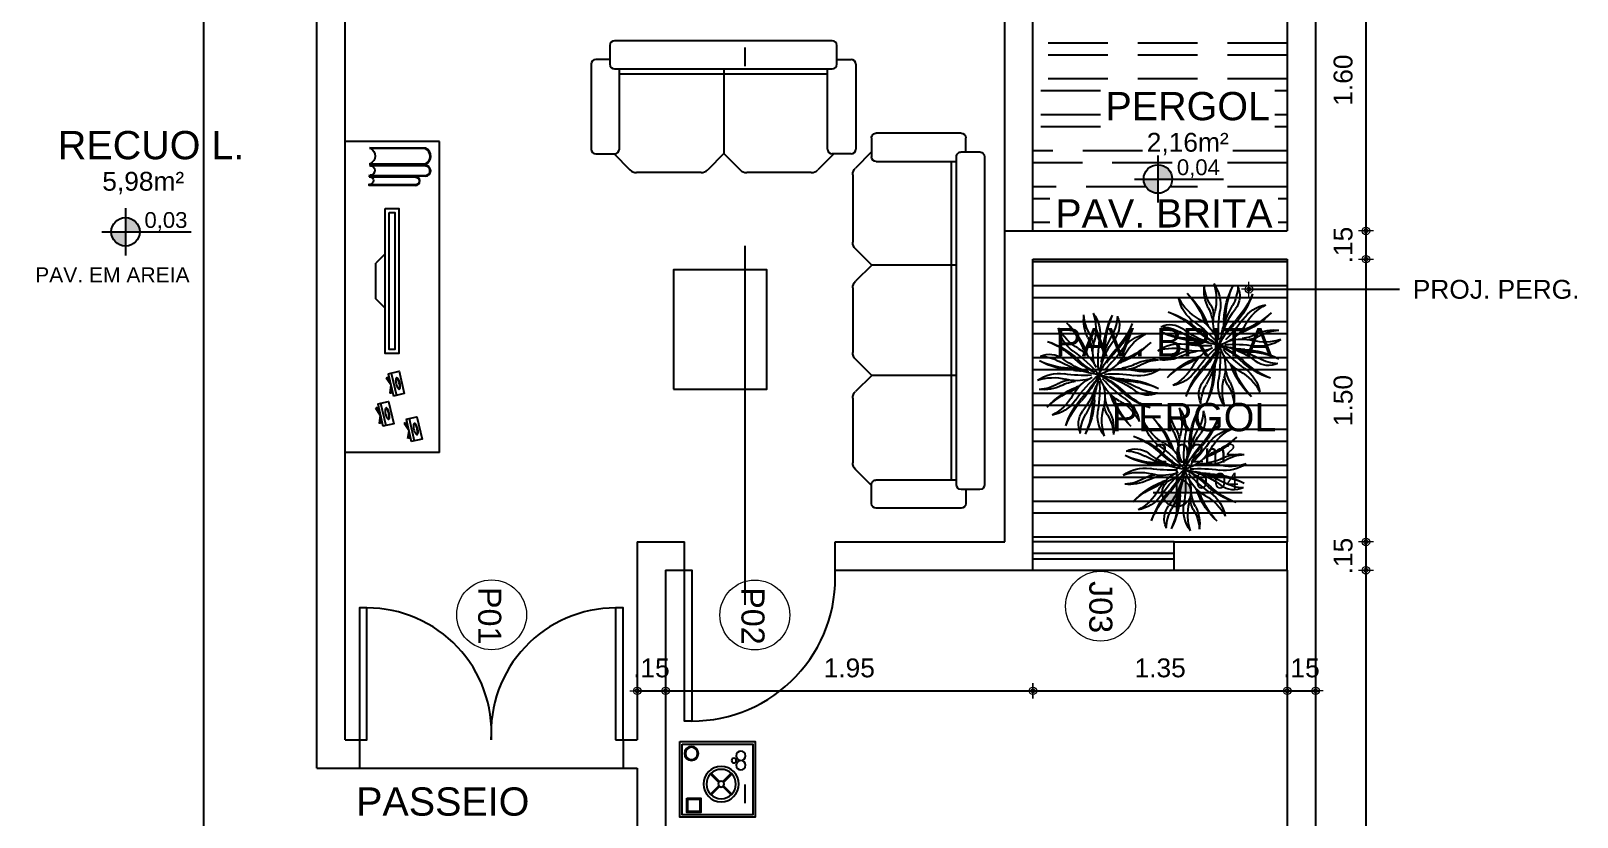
# Model space of a CAD drawing. Header units: millimetres. Extents: x 1540 to 1603, y 509.1 to 598.2.
# Drawn here: x 1545.79 to 1554, y 536.6 to 540.77 of the extents above; entities that cross this region are included whole.
import ezdxf
from ezdxf.enums import TextEntityAlignment as Align

# ---------------------------------------------------------------- set-up
doc = ezdxf.new("R2010")
doc.units = ezdxf.units.MM
doc.linetypes.add('DASHDOT2', pattern=[12.7, 6.35, -3.175, 0, -3.175])
doc.linetypes.add('HIDDEN', pattern=[9.525, 6.35, -3.175])
for name, color, linetype in [('01', 4, 'Continuous'), ('02', 2, 'Continuous'), ('A-PEN-08', 8, 'Continuous'), ('A-PEN-B', 5, 'Continuous'), ('A-PEN-C', 4, 'Continuous'), ('A-PEN-G', 3, 'Continuous'), ('A-PEN-R', 1, 'Continuous'), ('A-PEN-V2', 106, 'Continuous'), ('BANHEIRO', 6, 'Continuous'), ('L-Texto', 30, 'Continuous'), ('MÓVEIS', 6, 'Continuous'), ('NIVEIS', 1, 'Continuous')]:
    doc.layers.add(name, color=color, linetype=linetype)
doc.layers.add('BLOCOS', color=4, linetype='Continuous', lineweight=9)
doc.layers.add('COTAS', color=53, linetype='Continuous', lineweight=9)
doc.styles.add('CARIMBO_DADOS', font='arial.ttf', dxfattribs={"height": 0.1})
doc.styles.add('REGUA80', font='arial.ttf', dxfattribs={"height": 1})
doc.styles.add('T20', font='PORT2', dxfattribs={"height": 0.2})
doc.styles.add('TEXT', font='arial.ttf')
doc.dimstyles.new('COTAS_EXTERNAS', dxfattribs={"dimtxt": 0.1, "dimasz": 0.01, "dimexe": 0, "dimexo": 0, "dimgap": 0.07, "dimtad": 1, "dimzin": 5, "dimdsep": 46, "dimtxsty": 'CARIMBO_DADOS', "dimblk1": 'CIRCULOS', "dimblk2": 'CIRCULOS', "dimsah": 1, "dimcen": 0, "dimse1": 1, "dimse2": 1, "dimclrd": 8, "dimclre": 8, "dimclrt": 230, "dimadec": 0, "dimazin": 0, "dimtfac": 100, "dimtix": 1, "dimtmove": 2, "dimatfit": 3, "dimldrblk": 'CIRCULOS', "dimfxl": 1, "dimtolj": 1, "dimtzin": 5, "dimarcsym": 0})
doc.dimstyles.get("Standard").update_dxf_attribs({"dimtxt": 0.18, "dimasz": 0.18, "dimexe": 0.18, "dimexo": 0.0625, "dimgap": 0.09, "dimtad": 0, "dimtih": 1, "dimtoh": 1, "dimdec": 4, "dimzin": 0, "dimdsep": 46, "dimtxsty": 'Standard', "dimcen": 0.09, "dimadec": 0, "dimazin": 0, "dimtfac": 1, "dimtdec": 4, "dimtofl": 0, "dimtmove": 0, "dimatfit": 3, "dimfxl": 1, "dimtolj": 1, "dimtzin": 0, "dimarcsym": 0})

# ---------------------------------------------------------------- blocks, each defined once
blk = doc.blocks.new('Sofá02_2')
at = {"layer": '01'}
for p, q in [((-0.6025, -0.1), (-0.6025, -0.125)), ((-0.5775, -0.15), (0.5775, -0.15)), ((-0.5525, -0.575), (-0.5525, -0.15)), ((0.0025, -0.15), (0.0025, -0.5993)), ((0.5525, -0.575), (0.5525, -0.15)), ((0.6025, -0.125), (0.6025, -0.1)), ((-0.5525, -0.175), (0.5525, -0.175))]:
    blk.add_line(p, q, dxfattribs=at)
for centre, start, end in [((-0.5775, -0.125), 180, 270), ((0.5775, -0.125), 270, 0), ((-0.5775, -0.575), 270, 0), ((0.5775, -0.575), 180, 270)]:
    blk.add_arc(centre, 0.025, start, end, dxfattribs=at)
at = {"layer": '02'}
for p, q in [((0.5775, 0), (-0.5775, 0)), ((-0.6025, -0.025), (-0.6025, -0.1)), ((0.6025, -0.1), (0.6025, -0.025)), ((-0.7025, -0.125), (-0.7025, -0.575)), ((-0.6025, -0.1), (-0.6775, -0.1)), ((0.6025, -0.1), (0.6775, -0.1)), ((0.7025, -0.125), (0.7025, -0.575)), ((-0.6775, -0.6), (-0.5775, -0.6)), ((-0.5825, -0.5993), (-0.4964, -0.6854)), ((0.0025, -0.5993), (-0.0836, -0.6854)), ((0.0025, -0.5993), (0.0886, -0.6854)), ((0.5875, -0.5993), (0.5014, -0.6854)), ((0.6775, -0.6), (0.5775, -0.6)), ((-0.1189, -0.7), (-0.4611, -0.7)), ((0.4661, -0.7), (0.1239, -0.7))]:
    blk.add_line(p, q, dxfattribs=at)
for centre, radius, start, end in [((-0.5775, -0.025), 0.025, 90, 180), ((0.5775, -0.025), 0.025, 0, 90), ((-0.6775, -0.125), 0.025, 90, 180), ((0.6775, -0.125), 0.025, 0, 90), ((-0.6775, -0.575), 0.025, 180, 270), ((0.6775, -0.575), 0.025, 270, 0), ((-0.4611, -0.65), 0.05, 225, 270), ((-0.1189, -0.65), 0.05, 270, 315), ((0.1239, -0.65), 0.05, 225, 270), ((0.4661, -0.65), 0.05, 270, 315)]:
    blk.add_arc(centre, radius, start, end, dxfattribs=at)
blk = doc.blocks.new('Sofá02_3')
at = {"layer": '01'}
for p, q in [((-0.895, -0.1), (-0.895, -0.125)), ((-0.87, -0.15), (0.87, -0.15)), ((-0.845, -0.575), (-0.845, -0.15)), ((-0.29, -0.15), (-0.29, -0.5993)), ((0.295, -0.15), (0.295, -0.5993)), ((0.845, -0.575), (0.845, -0.15)), ((0.895, -0.125), (0.895, -0.1)), ((-0.845, -0.175), (0.845, -0.175)), ((-0.8743, -0.6), (-0.87, -0.6)), ((0.895, -0.6), (0.87, -0.6))]:
    blk.add_line(p, q, dxfattribs=at)
for centre, start, end in [((-0.87, -0.125), 180, 270), ((0.87, -0.125), 270, 0), ((-0.87, -0.575), 270, 0), ((0.87, -0.575), 180, 270)]:
    blk.add_arc(centre, 0.025, start, end, dxfattribs=at)
at = {"layer": '02'}
for p, q in [((0.87, 0), (-0.87, 0)), ((-0.895, -0.025), (-0.895, -0.1)), ((0.895, -0.1), (0.895, -0.025)), ((-0.995, -0.125), (-0.995, -0.575)), ((-0.895, -0.1), (-0.97, -0.1)), ((0.895, -0.1), (0.97, -0.1)), ((0.995, -0.125), (0.995, -0.575)), ((-0.97, -0.6), (-0.8743, -0.6)), ((-0.8743, -0.6), (-0.7889, -0.6854)), ((-0.29, -0.5993), (-0.3761, -0.6854)), ((-0.29, -0.5993), (-0.2039, -0.6854)), ((0.295, -0.5993), (0.2089, -0.6854)), ((0.295, -0.5993), (0.3811, -0.6854)), ((0.895, -0.6), (0.8096, -0.6854)), ((0.97, -0.6), (0.895, -0.6)), ((-0.4114, -0.7), (-0.7536, -0.7)), ((0.1736, -0.7), (-0.1686, -0.7)), ((0.7743, -0.7), (0.4164, -0.7))]:
    blk.add_line(p, q, dxfattribs=at)
for centre, radius, start, end in [((-0.87, -0.025), 0.025, 90, 180), ((0.87, -0.025), 0.025, 0, 90), ((-0.97, -0.125), 0.025, 90, 180), ((0.97, -0.125), 0.025, 0, 90), ((-0.97, -0.575), 0.025, 180, 270), ((0.97, -0.575), 0.025, 270, 0), ((-0.7536, -0.65), 0.05, 225, 270), ((-0.4114, -0.65), 0.05, 270, 315), ((-0.1686, -0.65), 0.05, 225, 270), ((0.1736, -0.65), 0.05, 270, 315), ((0.4164, -0.65), 0.05, 225, 270), ((0.7743, -0.65), 0.05, 270, 315)]:
    blk.add_arc(centre, radius, start, end, dxfattribs=at)
blk = doc.blocks.new('MesaCanto01')
at = {"layer": '01'}
for points in [[(0.0125, -0.3875), (0.3875, -0.3875), (0.3875, -0.0125), (0.0125, -0.0125)], [(0.0425, -0.095), (0.1075, -0.095), (0.1075, -0.03), (0.0425, -0.03)]]:
    blk.add_lwpolyline(points, close=True, dxfattribs=at)
for points in [[(0.0375, -0.1), (0.1125, -0.1), (0.1125, -0.025), (0.0375, -0.025), (0.0375, -0.1)], [(0.2072, -0.1664), (0.1628, -0.122)], [(0.2116, -0.162), (0.1672, -0.1176)], [(0.2288, -0.162), (0.2732, -0.1176)], [(0.2332, -0.1664), (0.2776, -0.122)], [(0.1628, -0.228), (0.2072, -0.1836)], [(0.1672, -0.2324), (0.2116, -0.188)], [(0.2732, -0.2324), (0.2288, -0.188)], [(0.2776, -0.228), (0.2332, -0.1836)]]:
    blk.add_lwpolyline(points, dxfattribs=at)
for centre, radius in [((0.2202, -0.175), 0.0937), ((0.2202, -0.175), 0.0781), ((0.2202, -0.175), 0.0156), ((0.0625, -0.3375), 0.0375), ((0.0625, -0.3375), 0.0325), ((0.2875, -0.3), 0.0125), ((0.325, -0.275), 0.025), ((0.325, -0.325), 0.025)]:
    blk.add_circle(centre, radius, dxfattribs=at)
at = {"layer": '02'}
blk.add_lwpolyline([(0, -0.4), (0.4, -0.4), (0.4, 0), (0, 0)], close=True, dxfattribs=at)
blk = doc.blocks.new('Planta19')
for centre, radius, start, end in [((0.56, 0.66), 0.583, 144.0295, 188.936), ((0.832, 0.745), 0.787, 160.9256, 194.7241), ((0.693, 1.238), 1.297, 198.0147, 223.5476), ((0.652, 1.299), 1.279, 201.1531, 222.8886), ((0.008, 0.802), 0.342, 154.3201, 217.4076), ((0.393, 0.986), 0.697, 182.4262, 209.0721), ((-1.386, 0.434), 1.279, 3.0623, 24.7979), ((-1.371, 0.363), 1.297, 2.4034, 27.9362), ((-0.397, 0.999), 0.633, 327.6934, 357.9982), ((-0.366, 0.891), 0.607, 332.5169, 8.0803), ((1.408, -0.1), 1.297, 133.1491, 158.682), ((1.445, -0.037), 1.279, 136.2875, 158.023), ((-0.05, 1.12), 0.787, 299.1751, 332.9736), ((0.078, 0.865), 0.583, 304.9632, 349.8698), ((0.041, 1.454), 1.279, 226.2875, 248.023), ((0.104, 1.417), 1.297, 223.1491, 248.682), ((-0.861, 0.087), 0.583, 34.9632, 79.8698), ((-1.117, -0.04), 0.787, 29.1751, 62.9736), ((-1.354, -0.24), 1.373, 17.6741, 37.4076), ((-1.813, -0.24), 1.827, 7.7753, 29.0721), ((1.503, 0.589), 1.614, 183.0623, 187.0194), ((-2.121, 0.238), 2.131, 357.0524, 8.936), ((-0.615, 0.365), 0.71, 344.1978, 14.7241), ((0.415, 0.485), 0.328, 147.6934, 178.8074), ((0.761, 0.306), 0.663, 152.5169, 173.2742), ((1.229, -0.689), 1.297, 108.0147, 133.5476), ((1.289, -0.648), 1.279, 111.1531, 132.8886), ((-0.885, -0.353), 0.607, 62.5169, 98.0803), ((-1.041, -1.229), 1.614, 64.6492, 68.023), ((0.191, 0.689), 0.71, 209.1751, 243.7866), ((1.363, 1.642), 2.131, 214.9632, 230.1361), ((-1.468, -0.671), 1.614, 27.4659, 42.8886), ((-1.391, -0.743), 1.578, 32.747, 43.5476), ((1.502, 0.484), 1.578, 182.4034, 187.1576), ((1.633, -1.359), 2.131, 124.9632, 140.1361), ((-0.68, 1.472), 1.614, 294.8174, 312.8886), ((0.68, -0.187), 0.71, 119.1751, 154.7901), ((-0.752, 1.395), 1.578, 303.5755, 313.5476), ((-0.249, 1.358), 1.373, 287.8057, 307.4076), ((-1.271, 0.945), 1.578, 336.2823, 338.682), ((-1.238, 1.045), 1.614, 334.6492, 338.023), ((0.793, -0.004), 0.342, 64.3201, 127.4076), ((0.977, -0.389), 0.697, 92.4262, 119.0721), ((-0.741, 0.842), 0.787, 250.9256, 284.7241), ((-0.656, 0.57), 0.583, 234.0295, 278.936), ((-0.993, -0.384), 0.633, 57.6934, 87.9982), ((-0.479, 0.428), 0.328, 237.6934, 268.8074), ((-0.3, 0.773), 0.663, 242.5169, 263.2742), ((0.244, -1.345), 1.373, 100.6153, 127.4076), ((-0.234, -2.111), 2.131, 86.0304, 98.936), ((-0.361, -0.606), 0.71, 74.1978, 104.7241), ((0.675, -1.458), 1.614, 114.8174, 132.8886), ((-0.941, -1.262), 1.578, 66.2823, 68.682), ((-0.686, 0.2), 0.71, 299.1751, 344.1978), ((-0.48, 1.511), 1.578, 287.4885, 287.586), ((-0.585, 1.512), 1.614, 291.0635, 291.1335), ((-0.25, 1.817), 1.827, 277.7753, 299.0721), ((1.502, 0.484), 1.578, 197.4885, 197.586), ((1.503, 0.589), 1.614, 201.0635, 201.1335), ((-0.196, -0.676), 0.71, 29.1751, 74.1978), ((-1.507, -0.471), 1.578, 17.4885, 17.586), ((-1.508, -0.576), 1.614, 21.0635, 21.1335), ((1.386, 0.756), 1.578, 208.3649, 223.5476), ((0.58, -1.499), 1.614, 111.0635, 111.1335), ((0.474, -1.498), 1.578, 107.4885, 107.586), ((0.229, 2.125), 2.131, 266.5838, 278.936), ((0.474, -1.498), 1.578, 92.4034, 97.1576), ((0.58, -1.499), 1.614, 93.0623, 97.0194), ((0.354, 1.375), 1.297, 272.4034, 297.9362), ((0.425, 1.39), 1.279, 273.0623, 294.7979), ((0.651, -0.556), 0.583, 54.0295, 98.936), ((-0.359, -1.362), 1.297, 92.4034, 117.9362), ((-0.43, -1.377), 1.279, 93.0623, 114.7979), ((-0.982, 0.402), 0.697, 272.4262, 299.0721), ((-1.234, 0.702), 1.297, 288.0147, 313.5476), ((0.244, -1.804), 1.827, 104.0262, 119.0721), ((-0.585, 1.512), 1.614, 273.0623, 277.0194), ((-1.638, 1.372), 2.131, 304.9632, 316.6227), ((-0.48, 1.511), 1.578, 272.4034, 277.1576), ((0.747, -1.382), 1.578, 126.588, 133.5476), ((0.61, -0.351), 0.71, 164.1978, 194.7241), ((2.115, -0.225), 2.131, 176.1828, 188.936), ((1.349, 0.253), 1.373, 190.6153, 217.4076), ((1.808, 0.254), 1.827, 193.1979, 209.0721), ((1.462, 0.684), 1.614, 208.8673, 222.8886), ((-1.368, -1.629), 2.131, 34.9632, 47.6782), ((0.355, 0.619), 0.71, 254.1978, 284.7241), ((0.936, 1.275), 1.578, 246.2823, 248.682), ((1.036, 1.242), 1.614, 244.6492, 248.023), ((-0.109, -1.404), 1.297, 43.1491, 68.682), ((0.293, -0.755), 0.663, 62.5169, 83.2742), ((0.472, -0.409), 0.328, 57.6934, 88.8074), ((0.736, -0.829), 0.787, 70.9256, 104.7241), ((0.879, 0.372), 0.607, 242.5169, 278.0803), ((0.986, 0.403), 0.633, 237.6934, 267.9982), ((-0.798, 0.017), 0.342, 244.3201, 307.4076), ((-1.295, 0.661), 1.279, 291.1531, 312.8886), ((-0.083, -0.852), 0.583, 124.9632, 169.8698), ((0.044, -1.107), 0.787, 119.1751, 152.9736), ((-1.413, 0.113), 1.297, 313.1491, 338.682), ((-1.451, 0.051), 1.279, 316.2875, 338.023), ((1.233, -1.032), 1.614, 154.6492, 158.023), ((1.265, -0.932), 1.578, 156.2823, 158.682), ((-0.767, -0.287), 0.663, 332.5169, 353.2742), ((-0.422, -0.466), 0.328, 327.6934, 358.8074), ((-1.507, -0.471), 1.578, 2.4034, 7.1576), ((1.366, -0.35), 1.297, 182.4034, 207.9362), ((-1.508, -0.576), 1.614, 3.0623, 7.0194), ((1.381, -0.421), 1.279, 183.0623, 204.7979), ((-0.698, -1.225), 1.297, 18.0147, 43.5476), ((-0.658, -1.285), 1.279, 21.1531, 42.8886), ((0.856, -0.074), 0.583, 214.9632, 259.8698), ((1.111, 0.053), 0.787, 209.1751, 242.9736), ((-0.047, -1.441), 1.279, 46.2875, 68.023), ((0.359, -0.873), 0.607, 152.5169, 188.0803), ((0.39, -0.98), 0.633, 147.6934, 177.9982), ((-0.838, -0.732), 0.787, 340.9256, 14.7241), ((-0.566, -0.647), 0.583, 324.0295, 8.936), ((-0.398, -0.973), 0.697, 2.4262, 29.0721), ((-0.013, -0.789), 0.342, 334.3201, 37.4076)]:
    blk.add_arc(centre, radius, start, end)
blk = doc.blocks.new('CIRCULOS')
at = {"layer": 'COTAS'}
for p, q in [((-4, 0), (4, 0)), ((0, 4), (0, -4))]:
    blk.add_line(p, q, dxfattribs=at)
for radius in [2, 1]:
    blk.add_circle((0, 0), radius, dxfattribs=at)
blk = doc.blocks.new('*D416')
at = {"layer": 'A-PEN-08', "color": 8, "lineweight": -2, "ltscale": 0.05}
for p, q in [((1545.2878, 538.068), (1545.2878, 538.078)), ((1545.2878, 538.058), (1545.2878, 537.908)), ((1545.2878, 537.898), (1545.2878, 537.888))]:
    blk.add_line(p, q, dxfattribs=at)
at = {"layer": 'Defpoints', "color": 0, "ltscale": 0.05}
for p in [(1549.0074, 538.058), (1545.2878, 537.908), (1549.1574, 537.908)]:
    blk.add_point(p, dxfattribs=at)
at = {"layer": 'A-PEN-08', "color": 8, "lineweight": -2, "ltscale": 0.05, "xscale": 0.01, "yscale": 0.01, "zscale": 0.01}
for p, rotation in [((1545.2878, 538.058), 270), ((1545.2878, 537.908), 90)]:
    blk.add_blockref('CIRCULOS', p, dxfattribs=dict(at, rotation=rotation))
at = {"layer": 'A-PEN-08', "color": 230, "ltscale": 0.05, "insert": (1545.1667, 537.983), "char_height": 0.1, "attachment_point": 5, "rotation": 90, "style": 'CARIMBO_DADOS'}
blk.add_mtext('\\A1;.15', dxfattribs=at)
blk = doc.blocks.new('*D417')
at = {"layer": 'A-PEN-08', "color": 8, "lineweight": -2, "ltscale": 0.05}
blk.add_line((1545.2878, 537.898), (1545.2878, 537.018), dxfattribs=at)
at = {"layer": 'Defpoints', "color": 0, "ltscale": 0.05}
for p in [(1549.1574, 537.908), (1545.2878, 537.008), (1547.4574, 537.008)]:
    blk.add_point(p, dxfattribs=at)
at = {"layer": 'A-PEN-08', "color": 8, "lineweight": -2, "ltscale": 0.05, "xscale": 0.01, "yscale": 0.01, "zscale": 0.01}
for p, rotation in [((1545.2878, 537.908), 90), ((1545.2878, 537.008), 270)]:
    blk.add_blockref('CIRCULOS', p, dxfattribs=dict(at, rotation=rotation))
at = {"layer": 'A-PEN-08', "color": 230, "ltscale": 0.05, "insert": (1545.1667, 537.458), "char_height": 0.1, "attachment_point": 5, "rotation": 90, "style": 'CARIMBO_DADOS'}
blk.add_mtext('\\A1;.90', dxfattribs=at)
blk = doc.blocks.new('*D418')
at = {"layer": 'A-PEN-08', "color": 8, "lineweight": -2, "ltscale": 0.05}
for p, q in [((1545.2878, 537.018), (1545.2878, 537.028)), ((1545.2878, 537.008), (1545.2878, 536.858)), ((1545.2878, 536.848), (1545.2878, 536.838))]:
    blk.add_line(p, q, dxfattribs=at)
at = {"layer": 'Defpoints', "color": 0, "ltscale": 0.05}
for p in [(1547.4574, 537.008), (1545.2878, 536.858), (1547.3074, 536.858)]:
    blk.add_point(p, dxfattribs=at)
at = {"layer": 'A-PEN-08', "color": 8, "lineweight": -2, "ltscale": 0.05, "xscale": 0.01, "yscale": 0.01, "zscale": 0.01}
for p, rotation in [((1545.2878, 537.008), 270), ((1545.2878, 536.858), 90)]:
    blk.add_blockref('CIRCULOS', p, dxfattribs=dict(at, rotation=rotation))
at = {"layer": 'A-PEN-08', "color": 230, "ltscale": 0.05, "insert": (1545.1667, 536.933), "char_height": 0.1, "attachment_point": 5, "rotation": 90, "style": 'CARIMBO_DADOS'}
blk.add_mtext('\\A1;.15', dxfattribs=at)
blk = doc.blocks.new('*D419')
at = {"layer": 'A-PEN-08', "color": 8, "lineweight": -2, "ltscale": 0.05}
blk.add_line((1545.2878, 536.848), (1545.2878, 532.518), dxfattribs=at)
at = {"layer": 'Defpoints', "color": 0, "ltscale": 0.05}
for p in [(1547.3074, 536.858), (1545.2878, 532.508), (1549.1574, 532.508)]:
    blk.add_point(p, dxfattribs=at)
at = {"layer": 'A-PEN-08', "color": 8, "lineweight": -2, "ltscale": 0.05, "xscale": 0.01, "yscale": 0.01, "zscale": 0.01}
for p, rotation in [((1545.2878, 536.858), 90), ((1545.2878, 532.508), 270)]:
    blk.add_blockref('CIRCULOS', p, dxfattribs=dict(at, rotation=rotation))
at = {"layer": 'A-PEN-08', "color": 230, "ltscale": 0.05, "insert": (1545.1667, 534.683), "char_height": 0.1, "attachment_point": 5, "rotation": 90, "style": 'CARIMBO_DADOS'}
blk.add_mtext('\\A1;4.35', dxfattribs=at)
blk = doc.blocks.new('*D432')
at = {"layer": 'A-PEN-08', "color": 8, "lineweight": -2, "ltscale": 0.05}
blk.add_line((1552.875, 541.2979), (1552.875, 539.718), dxfattribs=at)
at = {"layer": 'Defpoints', "color": 0, "ltscale": 0.05}
for p in [(1552.4574, 541.3079), (1552.4574, 539.708), (1552.875, 539.708)]:
    blk.add_point(p, dxfattribs=at)
at = {"layer": 'A-PEN-08', "color": 8, "lineweight": -2, "ltscale": 0.05, "xscale": 0.01, "yscale": 0.01, "zscale": 0.01}
for p, rotation in [((1552.875, 541.3079), 90), ((1552.875, 539.708), 270)]:
    blk.add_blockref('CIRCULOS', p, dxfattribs=dict(at, rotation=rotation))
at = {"layer": 'A-PEN-08', "color": 230, "ltscale": 0.05, "insert": (1552.7539, 540.508), "char_height": 0.1, "attachment_point": 5, "rotation": 90, "style": 'CARIMBO_DADOS'}
blk.add_mtext('\\A1;1.60', dxfattribs=at)
blk = doc.blocks.new('*D433')
at = {"layer": 'A-PEN-08', "color": 8, "lineweight": -2, "ltscale": 0.05}
for p, q in [((1552.875, 539.718), (1552.875, 539.728)), ((1552.875, 539.708), (1552.875, 539.558)), ((1552.875, 539.548), (1552.875, 539.538))]:
    blk.add_line(p, q, dxfattribs=at)
at = {"layer": 'Defpoints', "color": 0, "ltscale": 0.05}
for p in [(1552.4574, 539.708), (1552.4574, 539.558), (1552.875, 539.558)]:
    blk.add_point(p, dxfattribs=at)
at = {"layer": 'A-PEN-08', "color": 8, "lineweight": -2, "ltscale": 0.05, "xscale": 0.01, "yscale": 0.01, "zscale": 0.01}
for p, rotation in [((1552.875, 539.708), 270), ((1552.875, 539.558), 90)]:
    blk.add_blockref('CIRCULOS', p, dxfattribs=dict(at, rotation=rotation))
at = {"layer": 'A-PEN-08', "color": 230, "ltscale": 0.05, "insert": (1552.7539, 539.633), "char_height": 0.1, "attachment_point": 5, "rotation": 90, "style": 'CARIMBO_DADOS'}
blk.add_mtext('\\A1;.15', dxfattribs=at)
blk = doc.blocks.new('*D434')
at = {"layer": 'A-PEN-08', "color": 8, "lineweight": -2, "ltscale": 0.05}
blk.add_line((1552.875, 539.548), (1552.875, 538.068), dxfattribs=at)
at = {"layer": 'Defpoints', "color": 0, "ltscale": 0.05}
for p in [(1552.4574, 539.558), (1552.4574, 538.058), (1552.875, 538.058)]:
    blk.add_point(p, dxfattribs=at)
at = {"layer": 'A-PEN-08', "color": 8, "lineweight": -2, "ltscale": 0.05, "xscale": 0.01, "yscale": 0.01, "zscale": 0.01}
for p, rotation in [((1552.875, 539.558), 90), ((1552.875, 538.058), 270)]:
    blk.add_blockref('CIRCULOS', p, dxfattribs=dict(at, rotation=rotation))
at = {"layer": 'A-PEN-08', "color": 230, "ltscale": 0.05, "insert": (1552.7539, 538.808), "char_height": 0.1, "attachment_point": 5, "rotation": 90, "style": 'CARIMBO_DADOS'}
blk.add_mtext('\\A1;1.50', dxfattribs=at)
blk = doc.blocks.new('*D435')
at = {"layer": 'A-PEN-08', "color": 8, "lineweight": -2, "ltscale": 0.05}
for p, q in [((1552.875, 538.068), (1552.875, 538.078)), ((1552.875, 538.058), (1552.875, 537.908)), ((1552.875, 537.898), (1552.875, 537.888))]:
    blk.add_line(p, q, dxfattribs=at)
at = {"layer": 'Defpoints', "color": 0, "ltscale": 0.05}
for p in [(1552.4574, 538.058), (1552.4574, 537.908), (1552.875, 537.908)]:
    blk.add_point(p, dxfattribs=at)
at = {"layer": 'A-PEN-08', "color": 8, "lineweight": -2, "ltscale": 0.05, "xscale": 0.01, "yscale": 0.01, "zscale": 0.01}
for p, rotation in [((1552.875, 538.058), 270), ((1552.875, 537.908), 90)]:
    blk.add_blockref('CIRCULOS', p, dxfattribs=dict(at, rotation=rotation))
at = {"layer": 'A-PEN-08', "color": 230, "ltscale": 0.05, "insert": (1552.7539, 537.983), "char_height": 0.1, "attachment_point": 5, "rotation": 90, "style": 'CARIMBO_DADOS'}
blk.add_mtext('\\A1;.15', dxfattribs=at)
blk = doc.blocks.new('*D436')
at = {"layer": 'A-PEN-08', "color": 8, "lineweight": -2, "ltscale": 0.05}
blk.add_line((1552.875, 537.898), (1552.875, 534.318), dxfattribs=at)
at = {"layer": 'Defpoints', "color": 0, "ltscale": 0.05}
for p in [(1552.4574, 537.908), (1552.4574, 534.308), (1552.875, 534.308)]:
    blk.add_point(p, dxfattribs=at)
at = {"layer": 'A-PEN-08', "color": 8, "lineweight": -2, "ltscale": 0.05, "xscale": 0.01, "yscale": 0.01, "zscale": 0.01}
for p, rotation in [((1552.875, 537.908), 90), ((1552.875, 534.308), 270)]:
    blk.add_blockref('CIRCULOS', p, dxfattribs=dict(at, rotation=rotation))
at = {"layer": 'A-PEN-08', "color": 230, "ltscale": 0.05, "insert": (1552.7539, 536.108), "char_height": 0.1, "attachment_point": 5, "rotation": 90, "style": 'CARIMBO_DADOS'}
blk.add_mtext('\\A1;3.60', dxfattribs=at)
blk = doc.blocks.new('*D334')
at = {"layer": 'A-PEN-08', "color": 8, "lineweight": -2, "ltscale": 0.05}
blk.add_line((1545.6174, 531.6462), (1547.2974, 531.6462), dxfattribs=at)
at = {"layer": 'Defpoints', "color": 0, "ltscale": 0.05}
for p in [(1545.6074, 536.858), (1547.3074, 536.858), (1547.3074, 531.6462)]:
    blk.add_point(p, dxfattribs=at)
at = {"layer": 'A-PEN-08', "color": 8, "lineweight": -2, "ltscale": 0.05, "xscale": 0.01, "yscale": 0.01, "zscale": 0.01, "rotation": 180}
blk.add_blockref('CIRCULOS', (1545.6074, 531.6462), dxfattribs=at)
at = {"layer": 'A-PEN-08', "color": 8, "lineweight": -2, "ltscale": 0.05, "xscale": 0.01, "yscale": 0.01, "zscale": 0.01}
blk.add_blockref('CIRCULOS', (1547.3074, 531.6462), dxfattribs=at)
at = {"layer": 'A-PEN-08', "color": 230, "ltscale": 0.05, "insert": (1546.4574, 531.7673), "char_height": 0.1, "attachment_point": 5, "style": 'CARIMBO_DADOS'}
blk.add_mtext('\\A1;1.70', dxfattribs=at)
blk = doc.blocks.new('*D442')
at = {"layer": 'A-PEN-08', "color": 8, "lineweight": -2, "ltscale": 0.05}
for p, q in [((1547.2974, 531.6462), (1547.2874, 531.6462)), ((1547.3074, 531.6462), (1547.4574, 531.6462)), ((1547.4674, 531.6462), (1547.4774, 531.6462))]:
    blk.add_line(p, q, dxfattribs=at)
at = {"layer": 'Defpoints', "color": 0, "ltscale": 0.05}
for p in [(1547.4574, 537.008), (1547.3074, 536.858), (1547.4574, 531.6462)]:
    blk.add_point(p, dxfattribs=at)
at = {"layer": 'A-PEN-08', "color": 8, "lineweight": -2, "ltscale": 0.05, "xscale": 0.01, "yscale": 0.01, "zscale": 0.01}
blk.add_blockref('CIRCULOS', (1547.3074, 531.6462), dxfattribs=at)
at = {"layer": 'A-PEN-08', "color": 8, "lineweight": -2, "ltscale": 0.05, "xscale": 0.01, "yscale": 0.01, "zscale": 0.01, "rotation": 180}
blk.add_blockref('CIRCULOS', (1547.4574, 531.6462), dxfattribs=at)
at = {"layer": 'A-PEN-08', "color": 230, "ltscale": 0.05, "insert": (1547.3824, 531.7673), "char_height": 0.1, "attachment_point": 5, "style": 'CARIMBO_DADOS'}
blk.add_mtext('\\A1;.15', dxfattribs=at)
blk = doc.blocks.new('*D443')
at = {"layer": 'A-PEN-08', "color": 8, "lineweight": -2, "ltscale": 0.05}
blk.add_line((1547.4674, 531.6462), (1548.9974, 531.6462), dxfattribs=at)
at = {"layer": 'Defpoints', "color": 0, "ltscale": 0.05}
for p in [(1547.4574, 537.008), (1549.0074, 536.858), (1549.0074, 531.6462)]:
    blk.add_point(p, dxfattribs=at)
at = {"layer": 'A-PEN-08', "color": 8, "lineweight": -2, "ltscale": 0.05, "xscale": 0.01, "yscale": 0.01, "zscale": 0.01, "rotation": 180}
blk.add_blockref('CIRCULOS', (1547.4574, 531.6462), dxfattribs=at)
at = {"layer": 'A-PEN-08', "color": 8, "lineweight": -2, "ltscale": 0.05, "xscale": 0.01, "yscale": 0.01, "zscale": 0.01}
blk.add_blockref('CIRCULOS', (1549.0074, 531.6462), dxfattribs=at)
at = {"layer": 'A-PEN-08', "color": 230, "ltscale": 0.05, "insert": (1548.2324, 531.7673), "char_height": 0.1, "attachment_point": 5, "style": 'CARIMBO_DADOS'}
blk.add_mtext('\\A1;1.55', dxfattribs=at)
blk = doc.blocks.new('*D444')
at = {"layer": 'A-PEN-08', "color": 8, "lineweight": -2, "ltscale": 0.05}
for p, q in [((1548.9974, 531.6462), (1548.9874, 531.6462)), ((1549.0074, 531.6462), (1549.1574, 531.6462)), ((1549.1674, 531.6462), (1549.1774, 531.6462))]:
    blk.add_line(p, q, dxfattribs=at)
at = {"layer": 'Defpoints', "color": 0, "ltscale": 0.05}
for p in [(1549.0074, 536.858), (1549.1574, 536.3317), (1549.1574, 531.6462)]:
    blk.add_point(p, dxfattribs=at)
at = {"layer": 'A-PEN-08', "color": 8, "lineweight": -2, "ltscale": 0.05, "xscale": 0.01, "yscale": 0.01, "zscale": 0.01}
blk.add_blockref('CIRCULOS', (1549.0074, 531.6462), dxfattribs=at)
at = {"layer": 'A-PEN-08', "color": 8, "lineweight": -2, "ltscale": 0.05, "xscale": 0.01, "yscale": 0.01, "zscale": 0.01, "rotation": 180}
blk.add_blockref('CIRCULOS', (1549.1574, 531.6462), dxfattribs=at)
at = {"layer": 'A-PEN-08', "color": 230, "ltscale": 0.05, "insert": (1549.0824, 531.7673), "char_height": 0.1, "attachment_point": 5, "style": 'CARIMBO_DADOS'}
blk.add_mtext('\\A1;.15', dxfattribs=at)
blk = doc.blocks.new('cotas')
at = {"layer": 'L-Texto'}
h = blk.add_hatch(color=6, dxfattribs=at)
h.paths.add_polyline_path([(0.135, 0, 0.414214), (0, 0.135), (0, 0)])
h.paths.add_polyline_path([(0, 0), (-0.135, 0, 0.414214), (0, -0.135)])
for p, q in [((0, 0.223), (0, -0.223)), ((-0.223, 0), (0.621, 0))]:
    blk.add_line(p, q, dxfattribs=at)
blk.add_circle((0, 0), 0.135, dxfattribs=at)
at = {"layer": 'L-Texto', "color": 6, "style": 'T20'}
blk.add_attdef('COTA', (0.167, 0.038), '', height=0.15, dxfattribs=at)
blk = doc.blocks.new('*D324')
at = {"layer": 'BANHEIRO', "color": 8, "lineweight": -2, "ltscale": 0.05}
for p, q in [((1548.9974, 537.2682), (1548.9874, 537.2682)), ((1549.0074, 537.2682), (1549.1574, 537.2682)), ((1549.1674, 537.2682), (1549.1774, 537.2682))]:
    blk.add_line(p, q, dxfattribs=at)
at = {"layer": 'Defpoints', "color": 0, "ltscale": 0.05}
for p in [(1549.1574, 537.2682), (1549.0074, 537.1342), (1549.1574, 537.1342)]:
    blk.add_point(p, dxfattribs=at)
at = {"layer": 'BANHEIRO', "color": 8, "lineweight": -2, "ltscale": 0.05, "xscale": 0.01, "yscale": 0.01, "zscale": 0.01}
blk.add_blockref('CIRCULOS', (1549.0074, 537.2682), dxfattribs=at)
at = {"layer": 'BANHEIRO', "color": 8, "lineweight": -2, "ltscale": 0.05, "xscale": 0.01, "yscale": 0.01, "zscale": 0.01, "rotation": 180}
blk.add_blockref('CIRCULOS', (1549.1574, 537.2682), dxfattribs=at)
at = {"layer": 'BANHEIRO', "color": 230, "ltscale": 0.05, "insert": (1549.0824, 537.3892), "char_height": 0.1, "attachment_point": 5, "style": 'CARIMBO_DADOS'}
blk.add_mtext('\\A1;.15', dxfattribs=at)
blk = doc.blocks.new('*D325')
at = {"layer": 'BANHEIRO', "color": 8, "lineweight": -2, "ltscale": 0.05}
blk.add_line((1549.1674, 537.2682), (1551.0974, 537.2682), dxfattribs=at)
at = {"layer": 'Defpoints', "color": 0, "ltscale": 0.05}
for p in [(1551.1074, 538.2652), (1551.1074, 537.2682), (1549.1574, 537.1342)]:
    blk.add_point(p, dxfattribs=at)
at = {"layer": 'BANHEIRO', "color": 8, "lineweight": -2, "ltscale": 0.05, "xscale": 0.01, "yscale": 0.01, "zscale": 0.01, "rotation": 180}
blk.add_blockref('CIRCULOS', (1549.1574, 537.2682), dxfattribs=at)
at = {"layer": 'BANHEIRO', "color": 8, "lineweight": -2, "ltscale": 0.05, "xscale": 0.01, "yscale": 0.01, "zscale": 0.01}
blk.add_blockref('CIRCULOS', (1551.1074, 537.2682), dxfattribs=at)
at = {"layer": 'BANHEIRO', "color": 230, "ltscale": 0.05, "insert": (1550.1324, 537.3892), "char_height": 0.1, "attachment_point": 5, "style": 'CARIMBO_DADOS'}
blk.add_mtext('\\A1;1.95', dxfattribs=at)
blk = doc.blocks.new('*D326')
at = {"layer": 'BANHEIRO', "color": 8, "lineweight": -2, "ltscale": 0.05}
blk.add_line((1551.1174, 537.2682), (1552.4474, 537.2682), dxfattribs=at)
at = {"layer": 'Defpoints', "color": 0, "ltscale": 0.05}
for p in [(1551.1074, 538.2652), (1552.4574, 538.2652), (1552.4574, 537.2682)]:
    blk.add_point(p, dxfattribs=at)
at = {"layer": 'BANHEIRO', "color": 8, "lineweight": -2, "ltscale": 0.05, "xscale": 0.01, "yscale": 0.01, "zscale": 0.01, "rotation": 180}
blk.add_blockref('CIRCULOS', (1551.1074, 537.2682), dxfattribs=at)
at = {"layer": 'BANHEIRO', "color": 8, "lineweight": -2, "ltscale": 0.05, "xscale": 0.01, "yscale": 0.01, "zscale": 0.01}
blk.add_blockref('CIRCULOS', (1552.4574, 537.2682), dxfattribs=at)
at = {"layer": 'BANHEIRO', "color": 230, "ltscale": 0.05, "insert": (1551.7824, 537.3893), "char_height": 0.1, "attachment_point": 5, "style": 'CARIMBO_DADOS'}
blk.add_mtext('\\A1;1.35', dxfattribs=at)
blk = doc.blocks.new('*D327')
at = {"layer": 'BANHEIRO', "color": 8, "lineweight": -2, "ltscale": 0.05}
for p, q in [((1552.4474, 537.2682), (1552.4374, 537.2682)), ((1552.4574, 537.2682), (1552.6074, 537.2682)), ((1552.6174, 537.2682), (1552.6274, 537.2682))]:
    blk.add_line(p, q, dxfattribs=at)
at = {"layer": 'Defpoints', "color": 0, "ltscale": 0.05}
for p in [(1552.4574, 538.2652), (1552.6074, 538.1272), (1552.6074, 537.2682)]:
    blk.add_point(p, dxfattribs=at)
at = {"layer": 'BANHEIRO', "color": 8, "lineweight": -2, "ltscale": 0.05, "xscale": 0.01, "yscale": 0.01, "zscale": 0.01}
blk.add_blockref('CIRCULOS', (1552.4574, 537.2682), dxfattribs=at)
at = {"layer": 'BANHEIRO', "color": 8, "lineweight": -2, "ltscale": 0.05, "xscale": 0.01, "yscale": 0.01, "zscale": 0.01, "rotation": 180}
blk.add_blockref('CIRCULOS', (1552.6074, 537.2682), dxfattribs=at)
at = {"layer": 'BANHEIRO', "color": 230, "ltscale": 0.05, "insert": (1552.5324, 537.3892), "char_height": 0.1, "attachment_point": 5, "style": 'CARIMBO_DADOS'}
blk.add_mtext('\\A1;.15', dxfattribs=at)

msp = doc.modelspace()

# ---------------------------------------------------------------- hatches: boundary and pattern name
at = {"layer": 'A-PEN-G', "linetype": 'HIDDEN', "ltscale": 0.05}
h = msp.add_hatch(dxfattribs=at)
h.set_pattern_fill('ANSI32', color=8, scale=0.02, angle=135, style=0)
h.set_pattern_definition([(180, (-2576.1898, 365.80903), (-1e-17, -0.1905), []), (180, (-2576.2533, 365.87253), (-1e-17, -0.1905), [])])
h.paths.add_polyline_path([(1552.4574, 539.558), (1551.1074, 539.558), (1551.1074, 538.058), (1552.4574, 538.058)])

# ---------------------------------------------------------------- linework, layer by layer
at = {"layer": 'A-PEN-B', "ltscale": 0.05}
for p, q in [((1552.6074, 550.0079), (1552.6074, 525.0079)), ((1552.4574, 541.3079), (1552.4574, 539.708)), ((1547.3074, 536.858), (1547.3074, 540.9429)), ((1547.4574, 537.008), (1547.4574, 540.9429)), ((1550.9574, 539.708), (1552.4574, 539.708)), ((1550.9574, 538.058), (1550.9574, 539.708)), ((1551.1074, 539.558), (1552.4574, 539.558)), ((1551.1074, 537.908), (1551.1074, 539.558)), ((1552.4574, 539.558), (1552.4574, 538.058)), ((1549.0074, 538.058), (1549.0074, 537.008)), ((1549.0074, 538.058), (1549.2574, 538.058)), ((1549.2574, 537.908), (1549.2574, 538.058)), ((1550.0574, 538.058), (1550.9574, 538.058)), ((1550.0574, 537.908), (1550.0574, 538.058)), ((1551.8574, 537.908), (1551.8574, 538.058)), ((1551.8574, 538.058), (1552.4574, 538.058)), ((1552.4574, 538.058), (1552.4574, 538.058)), ((1552.4574, 537.908), (1552.4574, 538.058)), ((1549.1574, 537.908), (1549.1574, 536.3317)), ((1549.1574, 537.908), (1549.2574, 537.908)), ((1550.0574, 537.908), (1551.1074, 537.908)), ((1551.8574, 537.908), (1552.4574, 537.908)), ((1552.4574, 537.908), (1552.4574, 534.308)), ((1552.4574, 537.908), (1552.4574, 537.908)), ((1547.4574, 537.008), (1547.5324, 537.008)), ((1547.5324, 537.008), (1547.5324, 536.858)), ((1548.9324, 537.008), (1549.0074, 537.008)), ((1548.9324, 537.008), (1548.9324, 536.858)), ((1547.3074, 536.858), (1547.5324, 536.858)), ((1548.9324, 536.858), (1549.0074, 536.858)), ((1549.0074, 536.858), (1549.0074, 536.3317))]:
    msp.add_line(p, q, dxfattribs=at)
at = {"layer": 'A-PEN-C', "ltscale": 0.05}
for p, q in [((1546.7074, 536.258), (1546.7074, 543.1579)), ((1547.5324, 536.858), (1548.9324, 536.858))]:
    msp.add_line(p, q, dxfattribs=at)
at = {"layer": 'A-PEN-G', "ltscale": 0.05}
for p, q in [((1550.9574, 539.708), (1550.9574, 541.3079)), ((1551.1074, 539.708), (1551.1074, 541.3079)), ((1551.8574, 538.058), (1551.1074, 538.058)), ((1551.1074, 537.998), (1551.8574, 537.998)), ((1551.1074, 537.968), (1551.8574, 537.968)), ((1551.1074, 537.908), (1551.8574, 537.908))]:
    msp.add_line(p, q, dxfattribs=at)
at = {"layer": 'A-PEN-G', "color": 8, "linetype": 'HIDDEN', "ltscale": 0.05}
for p, q in [((1552.4574, 540.7045), (1551.1074, 540.7045)), ((1552.4574, 540.641), (1551.1074, 540.641)), ((1552.4574, 540.514), (1551.1074, 540.514)), ((1551.4664, 540.4505), (1551.1074, 540.4505)), ((1552.4574, 540.4505), (1552.3912, 540.4505)), ((1551.4664, 540.3235), (1551.1074, 540.3235)), ((1552.4574, 540.3235), (1552.3912, 540.3235)), ((1551.4664, 540.26), (1551.1074, 540.26)), ((1552.4574, 540.26), (1552.3912, 540.26)), ((1551.6896, 540.133), (1551.1074, 540.133)), ((1551.8459, 540.0695), (1551.1074, 540.0695)), ((1552.4574, 540.0695), (1552.1247, 540.0695)), ((1552.4574, 540.133), (1552.168, 540.133)), ((1551.7069, 539.9425), (1551.1074, 539.9425)), ((1552.4574, 539.9425), (1551.8345, 539.9425)), ((1551.1963, 539.879), (1551.1074, 539.879)), ((1552.4574, 539.879), (1552.408, 539.879)), ((1551.1963, 539.752), (1551.1074, 539.752)), ((1552.4574, 539.752), (1552.408, 539.752))]:
    msp.add_line(p, q, dxfattribs=at)
at = {"layer": 'A-PEN-G', "ltscale": 0.05}
for points in [[(1549.2574, 537.908), (1549.2974, 537.908), (1549.2974, 537.108), (1549.2574, 537.108)], [(1547.5324, 537.008), (1547.5724, 537.008), (1547.5724, 537.708), (1547.5324, 537.708)], [(1548.8924, 537.008), (1548.9324, 537.008), (1548.9324, 537.708), (1548.8924, 537.708)]]:
    msp.add_lwpolyline(points, close=True, dxfattribs=at)
for centre, radius, start, end in [((1549.2974, 537.869), 0.761, 270, 2.9376), ((1547.5724, 537.0468), 0.6611, 356.63063, 90), ((1548.8924, 537.0468), 0.6611, 90, 183.36937)]:
    msp.add_arc(centre, radius, start, end, dxfattribs=at)
at = {"layer": 'A-PEN-R', "linetype": 'DASHDOT2', "ltscale": 0.3}
msp.add_line((1549.5783, 551.3593), (1549.5783, 522.3464), dxfattribs=at)
at = {"layer": 'BLOCOS'}
for centre in [(1548.2342, 537.6716), (1549.6314, 537.6703), (1551.4658, 537.7173)]:
    msp.add_circle(centre, 0.1854, dxfattribs=at)
at = {"layer": 'MÓVEIS'}
for p, q in [((1547.9574, 540.1827), (1547.4574, 540.1827)), ((1547.9574, 538.5327), (1547.9574, 540.1827)), ((1547.6698, 539.5856), (1547.6198, 539.5371)), ((1547.6198, 539.3475), (1547.6198, 539.5371)), ((1547.6698, 539.299), (1547.6198, 539.3475)), ((1547.6823, 538.932), (1547.6754, 538.9274)), ((1547.6995, 538.8911), (1547.6754, 538.9274)), ((1547.6943, 538.9139), (1547.6823, 538.932)), ((1547.6859, 538.9502), (1547.7132, 538.832)), ((1547.7014, 538.9538), (1547.7288, 538.8356)), ((1547.6995, 538.8911), (1547.6938, 538.8479)), ((1547.702, 538.8468), (1547.6938, 538.8479)), ((1547.7048, 538.8683), (1547.702, 538.8468)), ((1547.6261, 538.7721), (1547.6193, 538.7676)), ((1547.6434, 538.7312), (1547.6193, 538.7676)), ((1547.6381, 538.754), (1547.6261, 538.7721)), ((1547.6297, 538.7903), (1547.6571, 538.6721)), ((1547.6453, 538.794), (1547.6726, 538.6757)), ((1547.6434, 538.7312), (1547.6377, 538.688)), ((1547.6458, 538.6869), (1547.6377, 538.688)), ((1547.6487, 538.7085), (1547.6458, 538.6869)), ((1547.7768, 538.6903), (1547.77, 538.6858)), ((1547.794, 538.6495), (1547.77, 538.6858)), ((1547.7888, 538.6723), (1547.7768, 538.6903)), ((1547.7804, 538.7086), (1547.8077, 538.5904)), ((1547.796, 538.7122), (1547.8233, 538.594)), ((1547.794, 538.6495), (1547.7884, 538.6062)), ((1547.7993, 538.6267), (1547.7965, 538.6052)), ((1547.9574, 538.5327), (1547.4574, 538.5327))]:
    msp.add_line(p, q, dxfattribs=at)
for points in [[(1547.5836, 540.0614), (1547.8826, 540.0594, 0.644224), (1547.8832, 540.1476), (1547.5862, 540.1496)], [(1547.5837, 540.065), (1547.8826, 540.063, 0.612611), (1547.8831, 540.144), (1547.5862, 540.146)], [(1547.5912, 540.146, -0.612611), (1547.5906, 540.065, -0.497032)], [(1547.5832, 540.0007), (1547.8822, 539.9987, 0.999999), (1547.8825, 540.0555), (1547.5856, 540.0575)], [(1547.5832, 540.0043), (1547.8822, 540.0023, 1), (1547.8825, 540.0519), (1547.5856, 540.0539)], [(1547.5905, 540.0539, -1), (1547.5902, 540.0042, -0.811334)], [(1547.5866, 539.9954, -1), (1547.5864, 539.954, -0.811334)], [(1547.7425, 538.8687, 0.133156), (1547.7439, 538.8703, 0.089205), (1547.7462, 538.8785, 0.046171), (1547.7462, 538.8879, 0.034315), (1547.7442, 538.9003, 0.034315), (1547.7405, 538.9123, 0.046171), (1547.7364, 538.9207, 0.089205), (1547.7308, 538.9271, 0.133156), (1547.7288, 538.9279, 0.227076)], [(1547.6864, 538.7089, 0.133156), (1547.6877, 538.7105, 0.089205), (1547.69, 538.7187, 0.046171), (1547.6901, 538.728, 0.034315), (1547.6881, 538.7404, 0.034315), (1547.6844, 538.7525, 0.046171), (1547.6803, 538.7609, 0.089205), (1547.6746, 538.7672, 0.133156), (1547.6727, 538.768, 0.227076)], [(1547.837, 538.6271, 0.133156), (1547.8384, 538.6287, 0.089205), (1547.8407, 538.6369, 0.046171), (1547.8407, 538.6463, 0.034315), (1547.8387, 538.6587, 0.034315), (1547.8351, 538.6707, 0.046171), (1547.8309, 538.6791, 0.089205), (1547.8253, 538.6854, 0.133156), (1547.8233, 538.6863, 0.227076)]]:
    msp.add_lwpolyline(points, format="xyb", dxfattribs=at)
for points in [[(1547.5843, 539.9954), (1547.83, 539.9937, -1), (1547.8297, 539.9524), (1547.5824, 539.954), (1547.5824, 539.951), (1547.8297, 539.9494, 0.999999), (1547.83, 539.9967), (1547.5843, 539.9984)], [(1547.744, 538.8688, 0.227076), (1547.7467, 538.871, 0.089205), (1547.749, 538.8792, 0.046171), (1547.749, 538.8885, 0.034315), (1547.747, 538.9009, 0.034315), (1547.7433, 538.913, 0.046171), (1547.7392, 538.9214, 0.089205), (1547.7336, 538.9277, 0.227076), (1547.7302, 538.9285, 0.227076), (1547.7274, 538.9263, 0.089205), (1547.7251, 538.9181, 0.046171), (1547.7251, 538.9088, 0.034315), (1547.7271, 538.8963, 0.034315), (1547.7308, 538.8843, 0.046171), (1547.7349, 538.8759, 0.089205), (1547.7406, 538.8696, 0.227076)], [(1547.6878, 538.709, 0.227076), (1547.6905, 538.7111, 0.089205), (1547.6928, 538.7193, 0.046171), (1547.6928, 538.7287, 0.034315), (1547.6909, 538.7411, 0.034315), (1547.6872, 538.7531, 0.046171), (1547.6831, 538.7615, 0.089205), (1547.6774, 538.7679, 0.227076), (1547.674, 538.7686, 0.227076), (1547.6713, 538.7664, 0.089205), (1547.669, 538.7583, 0.046171), (1547.669, 538.7489, 0.034315), (1547.671, 538.7365, 0.034315), (1547.6746, 538.7245, 0.046171), (1547.6788, 538.7161, 0.089205), (1547.6844, 538.7097, 0.227076)], [(1547.8385, 538.6272, 0.227076), (1547.8412, 538.6294, 0.089205), (1547.8435, 538.6376, 0.046171), (1547.8435, 538.6469, 0.034315), (1547.8415, 538.6593, 0.034315), (1547.8378, 538.6713, 0.046171), (1547.8337, 538.6797, 0.089205), (1547.8281, 538.6861, 0.227076), (1547.8247, 538.6868, 0.227076), (1547.8219, 538.6847, 0.089205), (1547.8197, 538.6765, 0.046171), (1547.8196, 538.6671, 0.034315), (1547.8216, 538.6547, 0.034315), (1547.8253, 538.6427, 0.046171), (1547.8294, 538.6343, 0.089205), (1547.8351, 538.6279, 0.227076)]]:
    msp.add_lwpolyline(points, format="xyb", close=True, dxfattribs=at)
for points in [[(1547.6698, 539.8261), (1547.7409, 539.8261), (1547.7409, 539.0585), (1547.6698, 539.0585)], [(1547.6898, 539.8061), (1547.7209, 539.8061), (1547.7209, 539.0785), (1547.6898, 539.0785)], [(1549.1997, 538.8687), (1549.6952, 538.8687), (1549.6952, 539.5011), (1549.1997, 539.5011)]]:
    msp.add_lwpolyline(points, close=True, dxfattribs=at)
for points in [[(1547.6859, 538.9502), (1547.7433, 538.9635), (1547.7707, 538.8453), (1547.7132, 538.832)], [(1547.6297, 538.7903), (1547.6872, 538.8036), (1547.7145, 538.6854), (1547.6571, 538.6721)], [(1547.7804, 538.7086), (1547.8378, 538.7219), (1547.8652, 538.6037), (1547.8077, 538.5904)]]:
    msp.add_lwpolyline(points, dxfattribs=at)

# ---------------------------------------------------------------- block references
msp.add_blockref('Sofá02_2', (1549.4647, 540.7171))
at = {"xscale": -1}
for name, p, rotation in [('Sofá02_3', (1550.8508, 539.2318), 270), ('MesaCanto01', (1549.2324, 536.5985), 180)]:
    msp.add_blockref(name, p, dxfattribs=dict(at, rotation=rotation))
at = {"layer": 'A-PEN-V2', "xscale": -0.3276000000005297, "yscale": 0.3276000000005297, "zscale": 0.3276, "rotation": 90}
for p in [(1552.0987, 539.1014), (1551.4595, 538.9444), (1551.9153, 538.442)]:
    msp.add_blockref('Planta19', p, dxfattribs=at)
at = {"layer": 'NIVEIS', "color": 1}
ref = msp.add_blockref('cotas', (1551.7707, 539.9831), dxfattribs=dict(at, xscale=0.5599999999976717, yscale=0.5599999999994907, zscale=0.5599999999994907))
ref.add_attrib('COTA', '0,04', (1551.8711, 540.0038), dxfattribs={"color": 1, "height": 0.084, "style": 'TEXT'})
ref = msp.add_blockref('cotas', (1546.291, 539.7032), dxfattribs=dict(at, xscale=0.5599999999976717, yscale=0.5599999999994907, zscale=0.5599999999994907))
ref.add_attrib('COTA', '0,03', (1546.3915, 539.7239), dxfattribs={"color": 1, "height": 0.084, "style": 'TEXT'})
ref = msp.add_blockref('cotas', (1551.8696, 538.3201), dxfattribs=dict(at, xscale=0.5599999999976717, yscale=0.5599999999994907, zscale=0.5599999999994907))
ref.add_attrib('COTA', '0,04', (1551.9701, 538.3408), dxfattribs={"color": 1, "height": 0.084, "style": 'TEXT'})

# ---------------------------------------------------------------- texts
at = {"color": 230, "attachment_point": 5, "style": 'CARIMBO_DADOS'}
for s, insert, char_height in [('PERGOL', (1551.9288, 540.3689), 0.15), ('RECUO L.', (1546.427, 540.162), 0.15), ('2,16m²', (1551.9288, 540.1689), 0.1), ('5,98m²', (1546.3852, 539.962), 0.1), ('PAV. BRITA', (1551.8022, 539.8011), 0.15), ('PAV. EM AREIA', (1546.2214, 539.475), 0.08), ('PAV. BRITA', (1551.8022, 539.1175), 0.15), ('PERGOL', (1551.9625, 538.7191), 0.15), ('2,02m²', (1551.9625, 538.5191), 0.1), ('PASSEIO', (1547.9749, 536.6798), 0.15)]:
    msp.add_mtext(s, dxfattribs=dict(at, insert=insert, char_height=char_height))
at = {"layer": 'A-PEN-B', "color": 230, "ltscale": 0.05, "insert": (1553.1232, 539.4481), "char_height": 0.1, "attachment_point": 1, "style": 'CARIMBO_DADOS'}
msp.add_mtext('PROJ. PERG.', dxfattribs=at)
at = {"layer": 'BLOCOS', "style": 'REGUA80'}
for s, p in [('J03', (1551.4062, 537.7124)), ('P01', (1548.1629, 537.6666)), ('P02', (1549.5601, 537.6653))]:
    msp.add_text(s, height=0.12256, rotation=270, dxfattribs=at).set_placement(p, align=Align.CENTER)

# ---------------------------------------------------------------- dimensions: what is measured, and where the dimension line sits
at = {"layer": 'A-PEN-08', "ltscale": 0.05}
for base, p1, p2, picture, middle in [((1552.875, 539.708), (1552.4574, 541.3079), (1552.4574, 539.708), '*D432', (1552.7539, 540.508)), ((1552.875, 539.558), (1552.4574, 539.708), (1552.4574, 539.558), '*D433', (1552.7539, 539.633)), ((1552.875, 538.058), (1552.4574, 539.558), (1552.4574, 538.058), '*D434', (1552.7539, 538.808)), ((1545.2878, 537.908), (1549.0074, 538.058), (1549.1574, 537.908), '*D416', (1545.1667, 537.983)), ((1552.875, 537.908), (1552.4574, 538.058), (1552.4574, 537.908), '*D435', (1552.7539, 537.983)), ((1545.2878, 537.008), (1549.1574, 537.908), (1547.4574, 537.008), '*D417', (1545.1667, 537.458)), ((1552.875, 534.308), (1552.4574, 537.908), (1552.4574, 534.308), '*D436', (1552.7539, 536.108)), ((1545.2878, 536.858), (1547.4574, 537.008), (1547.3074, 536.858), '*D418', (1545.1667, 536.933)), ((1545.2878, 532.508), (1547.3074, 536.858), (1549.1574, 532.508), '*D419', (1545.1667, 534.683))]:
    dim = msp.add_linear_dim(base=base, p1=p1, p2=p2, angle=270, dimstyle='COTAS_EXTERNAS', override={"dimfxl": 0, "dimfxlon": 1, "dimarcsym": 1}, dxfattribs=at)
    dim.commit()
    dim.dimension.update_dxf_attribs({"geometry": picture, "text_midpoint": middle})
for base, p1, p2, picture, middle in [((1547.4574, 531.6462), (1547.3074, 536.858), (1547.4574, 537.008), '*D442', (1547.3824, 531.7673)), ((1549.0074, 531.6462), (1547.4574, 537.008), (1549.0074, 536.858), '*D443', (1548.2324, 531.7673)), ((1547.3074, 531.6462), (1545.6074, 536.858), (1547.3074, 536.858), '*D334', (1546.4574, 531.7673)), ((1549.1574, 531.6462), (1549.0074, 536.858), (1549.1574, 536.3317), '*D444', (1549.0824, 531.7673))]:
    dim = msp.add_linear_dim(base=base, p1=p1, p2=p2, dimstyle='COTAS_EXTERNAS', override={"dimfxl": 0, "dimfxlon": 1, "dimarcsym": 1}, dxfattribs=at)
    dim.commit()
    dim.dimension.update_dxf_attribs({"geometry": picture, "text_midpoint": middle})
at = {"layer": 'BANHEIRO', "ltscale": 0.05}
for base, p1, p2, picture, middle in [((1551.1074, 537.2682), (1549.1574, 537.1342), (1551.1074, 538.2652), '*D325', (1550.1324, 537.3892)), ((1552.4574, 537.2682), (1551.1074, 538.2652), (1552.4574, 538.2652), '*D326', (1551.7824, 537.3893)), ((1552.6074, 537.2682), (1552.4574, 538.2652), (1552.6074, 538.1272), '*D327', (1552.5324, 537.3892)), ((1549.1574, 537.2682), (1549.0074, 537.1342), (1549.1574, 537.1342), '*D324', (1549.0824, 537.3892))]:
    dim = msp.add_linear_dim(base=base, p1=p1, p2=p2, dimstyle='COTAS_EXTERNAS', override={"dimfxl": 0, "dimfxlon": 1, "dimarcsym": 1}, dxfattribs=at)
    dim.commit()
    dim.dimension.update_dxf_attribs({"geometry": picture, "text_midpoint": middle})

# ---------------------------------------------------------------- leaders
at = {"layer": 'A-PEN-B', "ltscale": 0.05, "annotation_type": 0, "has_hookline": 1, "hookline_direction": 0, "text_width": 0.862}
msp.add_leader([(1552.254, 539.3981), (1553.0532, 539.3981)], dimstyle='Standard', override={"dimtxt": 0.1, "dimasz": 0.01, "dimexe": 0, "dimexo": 0, "dimgap": 0.07, "dimtad": 0, "dimtih": 0, "dimtoh": 0, "dimdec": 2, "dimzin": 5, "dimtxsty": 'CARIMBO_DADOS', "dimcen": 0, "dimse1": 1, "dimse2": 1, "dimclrd": 8, "dimclre": 8, "dimclrt": 230, "dimtfac": 100, "dimtdec": 2, "dimtix": 1, "dimtofl": 1, "dimtmove": 2, "dimldrblk": 'CIRCULOS', "dimtzin": 5}, dxfattribs=at)

doc.saveas('drawing.dxf')
